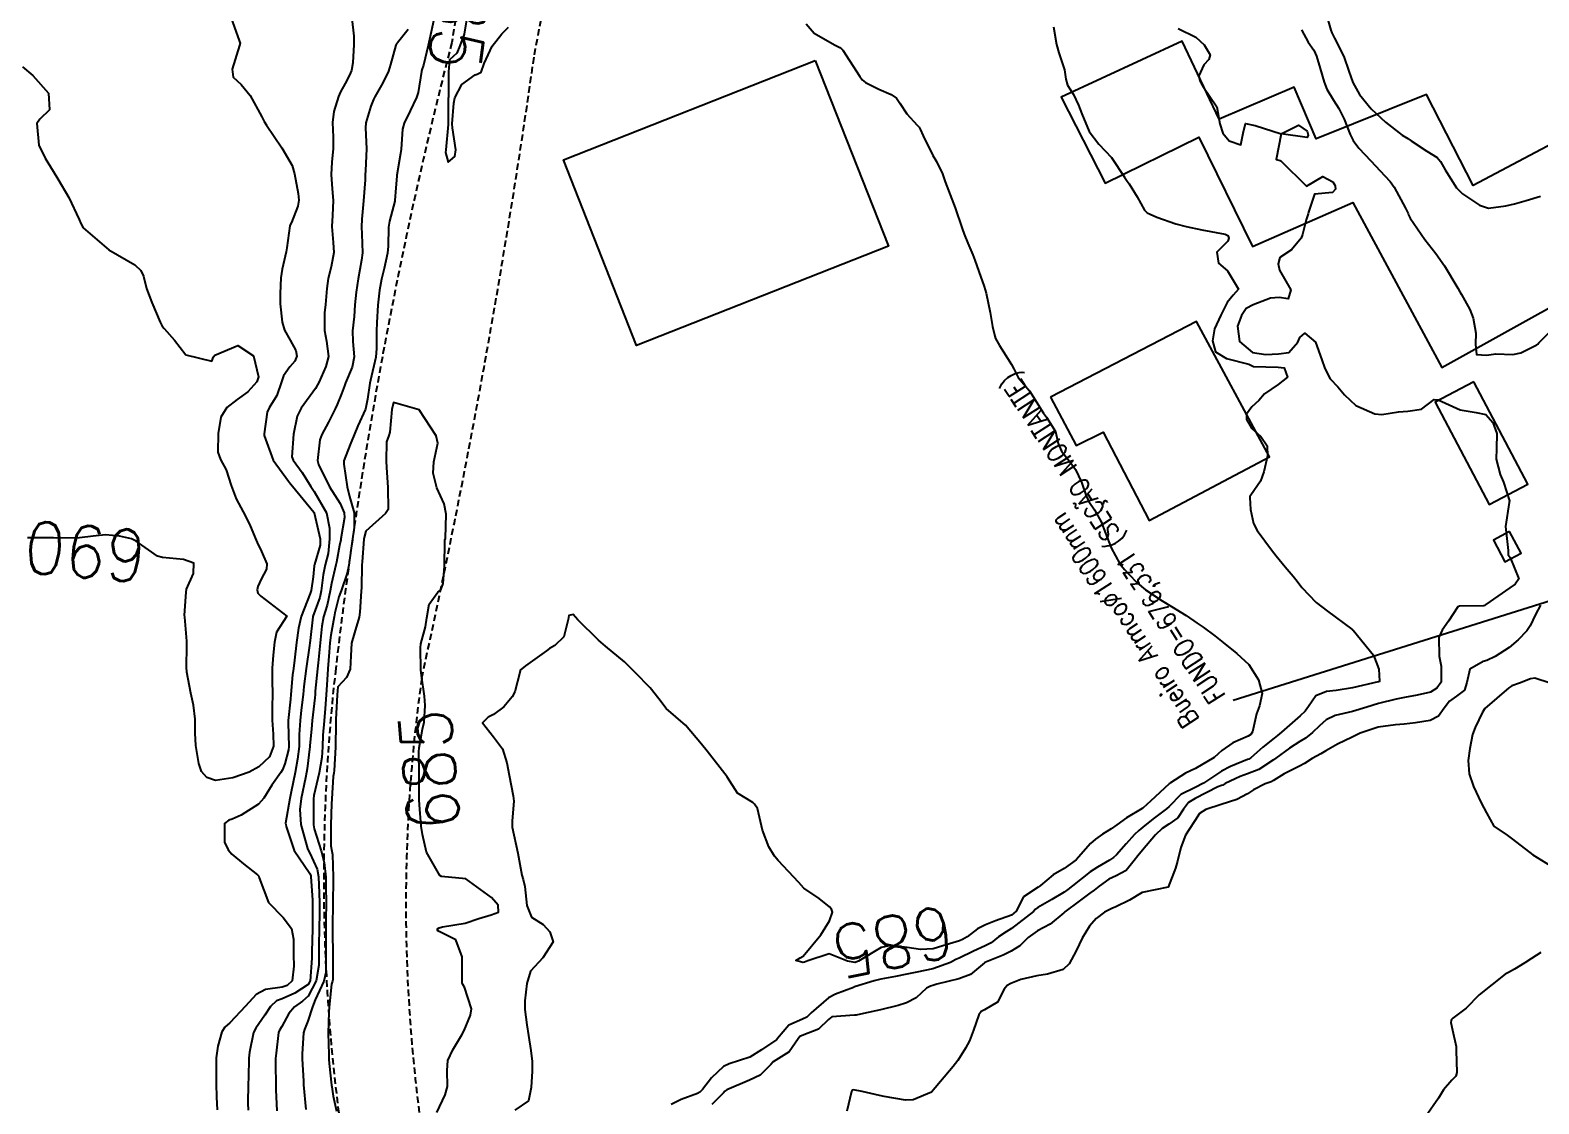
# Model space of a CAD drawing. Header units: metres. Extents: x 292545 to 299085, y 7450245 to 7463078.
# Drawn here: x 296326.8 to 296442.8, y 7454489.9 to 7454572.5 of the extents above; entities that cross this region are included whole.
import ezdxf
from ezdxf.enums import TextEntityAlignment as Align

# ---------------------------------------------------------------- set-up
doc = ezdxf.new("R2010")
doc.units = ezdxf.units.M
doc.linetypes.add('CONTINUO', pattern=[0])
doc.linetypes.add('DASHED', pattern=[0.75, 0.5, -0.25])
for name, color, linetype in [('Area Verde e Lazer', 94, 'Continuous'), ('Cotas', 45, 'Continuous'), ('Curvas de Nivel 1m', 11, 'Continuous'), ('Curvas de Nivel 5m', 15, 'Continuous'), ('Edificações', 30, 'Continuous'), ('TEXTO', 45, 'Continuous'), ('Vias Primárias', 230, 'Continuous'), ('Vias Secundárias', 230, 'DASHED')]:
    doc.layers.add(name, color=color, linetype=linetype)
doc.styles.add('ROMANS', font='romans', dxfattribs={"height": 0.2})
doc.styles.add('Style-STANDARD', font='STANDARD.shx')

msp = doc.modelspace()

# ---------------------------------------------------------------- linework, layer by layer
at = {"layer": 'Area Verde e Lazer', "elevation": 682.53}
msp.add_lwpolyline([(296424.81, 7454323.99), (296458.01, 7454417.08), (296481.15, 7454479.72), (296497.66, 7454525.8, -1), (296512.82, 7454520.37, 0.001416), (296446.05, 7454332.4, -0.011647), (296437.73, 7454310.41, -0.34013), (296434.95, 7454308.78, -0.34013)], format="xyb", dxfattribs=at)
at = {"layer": 'Curvas de Nivel 1m', "flags": 128}
for points, elevation in [([(296426.45, 7454573.8), (296426.82, 7454572.46), (296426.9, 7454572.26), (296427.1, 7454571.85), (296427.82, 7454570.45), (296428.2, 7454569.32), (296428.52, 7454568.45), (296429.04, 7454567.52), (296429.93, 7454566.43), (296431.02, 7454565.4), (296432.31, 7454564.4), (296432.74, 7454564.14), (296433, 7454563.97), (296434.2, 7454563.17), (296434.99, 7454562.67), (296435.26, 7454562.37), (296435.61, 7454561.73), (296436.48, 7454560.35), (296436.96, 7454559.9), (296438.25, 7454559.03), (296438.94, 7454558.78), (296440.28, 7454558.97), (296440.95, 7454559.13), (296441.85, 7454559.39), (296442.95, 7454559.72)], 681), ([(296342.26, 7454573.47), (296342.94, 7454571.6), (296342.97, 7454571.46), (296342.92, 7454571.3), (296342.38, 7454569.47), (296342.45, 7454568.86), (296343.05, 7454568.29), (296343.76, 7454567.45), (296344.65, 7454565.81), (296344.84, 7454565.44), (296345.01, 7454565.16), (296346.18, 7454563.43), (296346.97, 7454562.07), (296347.16, 7454561.42), (296347.45, 7454559.92), (296347.5, 7454559.41), (296347.41, 7454558.94), (296346.92, 7454557.68), (296346.83, 7454557.5), (296346.81, 7454557.42), (296346.57, 7454555.75), (296346.52, 7454555.42), (296346.22, 7454554.09), (296346.12, 7454553.43), (296346.06, 7454552.22), (296346.07, 7454551.43), (296346.22, 7454550.03), (296346.4, 7454549.42), (296346.82, 7454548.65), (296347.25, 7454547.85), (296347.33, 7454547.41), (296347.18, 7454547.03), (296346.79, 7454546.6), (296346.31, 7454545.89), (296346.16, 7454545.43), (296345.79, 7454544.4), (296345.2, 7454543.44), (296345.07, 7454543.11), (296344.84, 7454541.44), (296344.84, 7454541.32), (296345.51, 7454539.43), (296346.69, 7454537.8), (296346.86, 7454537.59), (296347, 7454537.42), (296348.65, 7454535.42), (296348.67, 7454535.39), (296348.68, 7454535.36), (296349.14, 7454533.38), (296349.12, 7454532.89), (296348.69, 7454531.39), (296348.68, 7454531.31), (296348.59, 7454530.44), (296348.44, 7454529.39), (296348.37, 7454529.18), (296347.68, 7454527.4), (296347.46, 7454526.5), (296347.32, 7454525.41), (296347.15, 7454524.04), (296347.07, 7454523.41), (296347.01, 7454522.91), (296346.88, 7454521.42), (296346.84, 7454521.06), (296346.67, 7454519.42), (296346.66, 7454519.22), (296346.73, 7454517.42), (296346.71, 7454517.15), (296346.42, 7454516.09), (296346.23, 7454515.61), (296346.1, 7454515.42), (296345.41, 7454514.43), (296344.79, 7454513.44), (296344.39, 7454512.97), (296343.05, 7454512.13), (296342.38, 7454511.83), (296342.11, 7454511.74), (296341.79, 7454511.48), (296341.78, 7454510.05), (296342.05, 7454509.47), (296342.34, 7454509.13), (296343.25, 7454508.38), (296344.32, 7454507.54), (296344.41, 7454507.44), (296344.45, 7454507.31), (296345.16, 7454505.43), (296346.29, 7454504.26), (296346.94, 7454503.41), (296347.09, 7454502.59), (296347.08, 7454501.41), (296347.12, 7454500.53), (296346.98, 7454499.41), (296346.6, 7454499.04), (296346.22, 7454498.92), (296344.92, 7454498.73), (296344.21, 7454498.35), (296343.4, 7454497.45), (296342.19, 7454496.17), (296341.81, 7454495.85), (296341.57, 7454495.48), (296341.26, 7454494.38), (296341.14, 7454493.48), (296341.13, 7454492.49), (296341.14, 7454491.48), (296341.16, 7454490.45), (296341.21, 7454489.48)], 689), ([(296351.57, 7454573.36), (296351.73, 7454572), (296351.71, 7454571.36), (296351.65, 7454569.95), (296351.54, 7454569.36), (296351.4, 7454569.02), (296351.05, 7454568.36), (296350.69, 7454567.72), (296350.53, 7454567.37), (296350.18, 7454566.22), (296350.09, 7454565.38), (296350.14, 7454564.24), (296350.13, 7454563.38), (296350.02, 7454562.33), (296349.99, 7454561.38), (296350.06, 7454560.27), (296350.13, 7454559.38), (296350.08, 7454558.22), (296350.03, 7454557.38), (296350.14, 7454556.14), (296350.18, 7454555.38), (296349.98, 7454554.28), (296349.75, 7454553.38), (296349.64, 7454552.61), (296349.54, 7454551.38), (296349.47, 7454550.75), (296349.47, 7454549.38), (296349.63, 7454548.56), (296349.77, 7454547.38), (296349.56, 7454546.62), (296349.02, 7454545.39), (296348.94, 7454545.21), (296348.77, 7454544.92), (296347.68, 7454543.41), (296347.37, 7454542.79), (296347.09, 7454541.41), (296346.96, 7454539.67), (296347.05, 7454539.41), (296347.75, 7454538.46), (296348.41, 7454537.39), (296348.68, 7454537), (296349.63, 7454535.38), (296349.84, 7454534.18), (296349.85, 7454533.38), (296349.74, 7454532.25), (296349.52, 7454531.38), (296349.37, 7454530.61), (296349.21, 7454529.38), (296349.1, 7454528.86), (296348.56, 7454527.41), (296348.56, 7454527.39), (296348.37, 7454525.56), (296348.35, 7454525.39), (296348.32, 7454525.18), (296348.06, 7454523.4), (296347.88, 7454522.02), (296347.82, 7454521.41), (296347.68, 7454520.21), (296347.59, 7454519.41), (296347.53, 7454518.33), (296347.51, 7454517.41), (296347.4, 7454516.44), (296347.2, 7454515.41), (296346.9, 7454513.92), (296346.81, 7454513.42), (296346.48, 7454511.53), (296346.49, 7454511.42), (296346.52, 7454511.27), (296347.13, 7454509.41), (296348.33, 7454507.64), (296348.41, 7454507.48), (296348.42, 7454507.4), (296348.54, 7454505.63), (296348.55, 7454505.4), (296348.55, 7454505.15), (296348.55, 7454503.4), (296348.5, 7454501.64), (296348.5, 7454501.4), (296348.5, 7454501.15), (296348.36, 7454499.4), (296348.22, 7454499.13), (296347.19, 7454498.44), (296346.21, 7454498.02), (296345.78, 7454497.85), (296345.31, 7454497.43), (296344.87, 7454496.76), (296344.19, 7454495.77), (296344.02, 7454495.44), (296343.7, 7454493.91), (296343.66, 7454493.45), (296343.62, 7454491.98), (296343.61, 7454491.46), (296343.58, 7454489.99), (296343.59, 7454489.46)], 688), ([(296355.9, 7454572.51), (296355.08, 7454571.5), (296355, 7454571.41), (296354.95, 7454571.32), (296354.55, 7454569.84), (296354.39, 7454569.33), (296353.96, 7454568.42), (296353.34, 7454567.34), (296353.23, 7454567.14), (296353.03, 7454566.63), (296352.65, 7454565.35), (296352.62, 7454564.96), (296352.69, 7454563.34), (296352.62, 7454561.69), (296352.6, 7454561.35), (296352.58, 7454560.97), (296352.47, 7454559.35), (296352.33, 7454557.94), (296352.31, 7454557.35), (296352.34, 7454556.78), (296352.38, 7454555.35), (296352.32, 7454554.79), (296352.05, 7454553.35), (296351.89, 7454552.33), (296351.81, 7454551.36), (296351.74, 7454550.46), (296351.61, 7454549.36), (296351.64, 7454548.54), (296351.74, 7454547.36), (296351.59, 7454546.56), (296351.09, 7454545.37), (296351, 7454545.14), (296350.76, 7454544.51), (296350.43, 7454543.7), (296350.28, 7454543.37), (296349.78, 7454542.33), (296349.26, 7454541.38), (296349.11, 7454540.99), (296348.94, 7454539.39), (296349.01, 7454539.08), (296349.86, 7454537.38), (296350.66, 7454536.09), (296350.98, 7454535.37), (296351, 7454535.01), (296350.72, 7454533.37), (296350.71, 7454533.29), (296350.63, 7454532.86), (296350.39, 7454531.59), (296350.34, 7454531.37), (296350.01, 7454529.95), (296349.91, 7454529.38), (296349.67, 7454528.28), (296349.4, 7454527.38), (296349.26, 7454526.67), (296349.13, 7454525.38), (296348.97, 7454523.85), (296348.93, 7454523.39), (296348.76, 7454521.66), (296348.74, 7454521.4), (296348.72, 7454521.16), (296348.52, 7454519.4), (296348.46, 7454518.75), (296348.35, 7454517.49), (296348.35, 7454517.4), (296348.13, 7454515.69), (296348.08, 7454515.4), (296348, 7454514.99), (296347.67, 7454513.41), (296347.56, 7454512.58), (296347.65, 7454511.41), (296348.17, 7454509.58), (296348.24, 7454509.4), (296348.34, 7454509.22), (296348.9, 7454507.97), (296349, 7454507.39), (296349.06, 7454506.14), (296349.07, 7454505.39), (296349.07, 7454504.61), (296349.06, 7454503.39), (296349.04, 7454502.16), (296349.03, 7454501.39), (296349.02, 7454500.6), (296348.82, 7454499.39), (296348.21, 7454498.23), (296347.78, 7454497.83), (296347.16, 7454497.41), (296346.73, 7454496.88), (296346.19, 7454495.9), (296346.01, 7454495.6), (296345.94, 7454495.42), (296345.74, 7454493.85), (296345.7, 7454493.43), (296345.69, 7454492.97), (296345.72, 7454491.43), (296345.73, 7454491.03), (296345.81, 7454489.42)], 687), ([(296357.86, 7454573.29), (296357.55, 7454571.76), (296357.44, 7454571.29), (296357.07, 7454569.79), (296356.95, 7454569.41), (296356.92, 7454569.3), (296356.66, 7454567.68), (296356.55, 7454567.3), (296356.05, 7454566.28), (296355.58, 7454565.31), (296355.47, 7454564.86), (296355.35, 7454563.32), (296355.31, 7454563), (296355.03, 7454561.32), (296355.03, 7454561.26), (296354.95, 7454560.36), (296354.88, 7454559.39), (296354.86, 7454559.32), (296354.46, 7454557.79), (296354.39, 7454557.33), (296354.37, 7454555.86), (296354.32, 7454555.33), (296354.05, 7454554.16), (296353.86, 7454553.33), (296353.7, 7454552.49), (296353.56, 7454551.34), (296353.48, 7454549.99), (296353.46, 7454549.34), (296353.46, 7454547.99), (296353.41, 7454547.34), (296353.01, 7454545.58), (296352.96, 7454545.35), (296352.76, 7454544.1), (296352.65, 7454543.46), (296352.61, 7454543.35), (296352.04, 7454542.05), (296351.75, 7454541.36), (296351.45, 7454540.63), (296350.96, 7454539.37), (296350.94, 7454539.12), (296351.21, 7454537.36), (296351.4, 7454536.63), (296351.74, 7454535.36), (296351.75, 7454534.25), (296351.63, 7454533.36), (296351.5, 7454532.48), (296351.34, 7454531.36), (296351.22, 7454530.74), (296350.74, 7454529.37), (296350.69, 7454529.26), (296350.58, 7454528.91), (296350.26, 7454527.68), (296350.2, 7454527.37), (296349.95, 7454525.97), (296349.88, 7454525.38), (296349.82, 7454524.67), (296349.73, 7454523.38), (296349.67, 7454522.54), (296349.59, 7454521.38), (296349.52, 7454520.34), (296349.43, 7454519.39), (296349.35, 7454518.29), (296349.32, 7454517.39), (296349.26, 7454516.56), (296349.06, 7454515.39), (296348.64, 7454513.65), (296348.61, 7454513.4), (296348.63, 7454511.65), (296348.63, 7454511.4), (296348.67, 7454511.09), (296349.21, 7454509.39), (296349.45, 7454508.5), (296349.57, 7454507.38), (296349.58, 7454506.65), (296349.59, 7454505.38), (296349.58, 7454504.09), (296349.57, 7454503.38), (296349.56, 7454502.68), (296349.56, 7454501.38), (296349.56, 7454500.05), (296349.41, 7454499.38), (296348.76, 7454497.94), (296348.54, 7454497.39), (296348.19, 7454496.29), (296347.92, 7454495.66), (296347.85, 7454495.4), (296347.76, 7454493.8), (296347.76, 7454493.4), (296347.84, 7454491.7), (296347.86, 7454491.4), (296348.02, 7454489.5)], 686), ([(296405.5, 7454572.72), (296405.73, 7454571.36), (296405.93, 7454570.72), (296406.35, 7454569.42), (296406.45, 7454568.71), (296406.58, 7454568.23), (296407.04, 7454567.53), (296407.44, 7454566.7), (296407.69, 7454566.03), (296408.25, 7454564.69), (296409, 7454563.72), (296409.96, 7454562.67), (296410.97, 7454561.18), (296411.17, 7454560.86), (296411.32, 7454560.65), (296411.94, 7454559.66), (296412.5, 7454558.64), (296412.72, 7454558.42), (296412.93, 7454558.32), (296413.45, 7454558.1), (296414.92, 7454557.58), (296415.71, 7454557.39), (296416.92, 7454557.13), (296418.7, 7454556.78), (296418.91, 7454556.7), (296418.97, 7454556.56), (296418.99, 7454556.49), (296418.91, 7454556.26), (296418.07, 7454555.4), (296418.2, 7454554.57), (296418.88, 7454553.98), (296419.74, 7454552.55), (296419.33, 7454552.09), (296418.85, 7454551.53), (296418.38, 7454550.57), (296417.89, 7454549.51), (296417.73, 7454548.58), (296417.97, 7454547.74), (296418.8, 7454547.24), (296420.52, 7454546.81), (296420.79, 7454546.66), (296420.88, 7454546.63), (296422.79, 7454546.58), (296423.25, 7454546.51), (296423.49, 7454545.8), (296422.78, 7454545.23), (296421.74, 7454544.53), (296421.29, 7454544.01), (296420.76, 7454543.51), (296420.34, 7454542.95), (296420.34, 7454542.54), (296420.74, 7454541.88), (296421.44, 7454541.24), (296421.92, 7454540.52), (296421.95, 7454539.76), (296421.68, 7454538.53), (296421.42, 7454537.8), (296420.68, 7454536.73), (296420.6, 7454536.62), (296420.59, 7454536.54), (296420.66, 7454535.63), (296420.89, 7454534.54), (296421.16, 7454534.02), (296422.26, 7454532.52), (296422.62, 7454532.07), (296423.32, 7454531.22), (296423.94, 7454530.5), (296424.23, 7454530.12), (296424.59, 7454529.63), (296425.7, 7454528.48), (296426.57, 7454527.81), (296428.44, 7454526.44), (296428.5, 7454526.39), (296428.55, 7454526.35), (296430.11, 7454524.42), (296430.52, 7454523.35), (296430.58, 7454522.42), (296430.53, 7454522.39), (296430.5, 7454522.38), (296430.46, 7454522.37), (296428.5, 7454521.93), (296427.24, 7454521.72), (296426.49, 7454521.63), (296425.67, 7454521.3), (296425.11, 7454520.48), (296424.85, 7454520.12), (296424.48, 7454519.77), (296423.04, 7454518.51), (296422.72, 7454518.26), (296422.46, 7454518.06), (296421.6, 7454517.37), (296420.67, 7454516.54), (296420.53, 7454516.44), (296420.43, 7454516.4), (296419.11, 7454515.87), (296418.42, 7454515.51), (296417.04, 7454514.58), (296416.41, 7454514.27), (296415.3, 7454513.71), (296414.39, 7454512.81), (296414.19, 7454512.61), (296413.16, 7454511.85), (296412.37, 7454511.21), (296412.06, 7454510.95), (296411.74, 7454510.65), (296411.09, 7454509.92), (296410.35, 7454509.09), (296410.12, 7454508.88), (296409.8, 7454508.67), (296408.88, 7454508.13), (296408.33, 7454507.77), (296406.96, 7454506.7), (296406.61, 7454506.42), (296406.32, 7454506.22), (296405.37, 7454505.66), (296404.3, 7454505.04), (296404.13, 7454504.9), (296403.96, 7454504.73), (296402.28, 7454503.41), (296401.88, 7454503.16), (296401.29, 7454502.77), (296400.72, 7454502.32), (296400.26, 7454502.09), (296399.37, 7454501.68), (296398.25, 7454501.15), (296398.01, 7454501.04), (296397.58, 7454500.81), (296396.24, 7454500.31), (296395.01, 7454500.07), (296394.23, 7454499.91), (296393.37, 7454499.72), (296392.23, 7454499.52), (296391.71, 7454499.4), (296390.22, 7454498.94), (296390.19, 7454498.93), (296390.12, 7454498.9), (296388.76, 7454498.37), (296388.21, 7454498.09), (296386.89, 7454496.94), (296386.54, 7454496.6), (296386.2, 7454496.45), (296385.15, 7454496), (296384.29, 7454494.97), (296384.24, 7454494.9), (296384.17, 7454494.85), (296383.06, 7454494.09), (296382.16, 7454493.54), (296380.58, 7454493.01), (296380.15, 7454492.81), (296379.22, 7454491.95), (296378.52, 7454491.04), (296378.33, 7454490.84), (296378.13, 7454490.73), (296376.89, 7454490.29), (296376.12, 7454489.89)], 684), ([(296415.1, 7454572.61), (296416.45, 7454571.94), (296417.09, 7454571.35), (296417.54, 7454570.58), (296417.45, 7454570.21), (296417.07, 7454569.81), (296416.68, 7454568.97), (296416.75, 7454568.58), (296416.86, 7454568.39), (296417.05, 7454568.1), (296418.06, 7454566.57), (296418.3, 7454565.28), (296418.53, 7454564.56), (296419, 7454563.97), (296419.9, 7454563.65), (296420.1, 7454564.55), (296420.27, 7454565.29), (296421.01, 7454565.13), (296423, 7454564.51), (296424.35, 7454565.16), (296425.01, 7454564.71), (296425.07, 7454564.49), (296425.08, 7454564.41), (296425, 7454564.23), (296423, 7454564.51), (296422.63, 7454562.52), (296422.93, 7454562.46), (296422.98, 7454562.43), (296424.96, 7454560.49), (296426.22, 7454561.23), (296426.97, 7454560.82), (296427.1, 7454560.6), (296427.15, 7454560.47), (296427.18, 7454560.24), (296426.96, 7454559.99), (296425.58, 7454559.86), (296425.11, 7454558.49), (296425.08, 7454558.34), (296424.93, 7454557.89), (296424.64, 7454556.77), (296424.54, 7454556.49), (296423.81, 7454555.59), (296422.9, 7454555), (296422.77, 7454554.51), (296422.89, 7454554.03), (296423.75, 7454552.5), (296423.55, 7454551.81), (296422.86, 7454551.92), (296422.2, 7454551.86), (296420.85, 7454551.37), (296420.32, 7454551.07), (296419.97, 7454550.55), (296419.65, 7454549.73), (296419.81, 7454548.55), (296420.8, 7454547.7), (296421.83, 7454547.55), (296422.8, 7454547.58), (296423.61, 7454547.69), (296424.3, 7454548.5), (296424.45, 7454548.86), (296424.82, 7454549.19), (296425.66, 7454548.48), (296426.14, 7454547.13), (296426.37, 7454546.47), (296426.78, 7454545.68), (296427.37, 7454545.06), (296427.89, 7454544.45), (296428.76, 7454543.62), (296430.2, 7454542.98), (296430.75, 7454542.94), (296432.02, 7454543.14), (296432.75, 7454543.19), (296433.8, 7454543.35), (296434.77, 7454544.07), (296435.07, 7454544.06), (296436.76, 7454543.29), (296438.01, 7454543.08), (296438.75, 7454542.94), (296439.29, 7454542.31), (296439.58, 7454541.46), (296439.55, 7454540.31), (296439.53, 7454539.49), (296439.85, 7454538.31), (296440.1, 7454537.72), (296440.55, 7454536.3), (296440.54, 7454536.17), (296440.26, 7454534.31), (296440.45, 7454532.48), (296440.45, 7454532.3), (296440.46, 7454532.14), (296440.62, 7454531.95), (296441.28, 7454530.29), (296440.99, 7454529.9), (296440.6, 7454529.61), (296438.74, 7454528.33), (296438.66, 7454528.26), (296438.58, 7454528.22), (296436.72, 7454528.21), (296436.58, 7454528.15), (296435.87, 7454527.05), (296435.38, 7454526.36), (296435.13, 7454525.78), (296435.15, 7454524.36), (296435.3, 7454523.58), (296435.3, 7454522.36), (296434.97, 7454521.89), (296434.5, 7454521.58), (296433.46, 7454521.35), (296432.49, 7454521.19), (296431.85, 7454521.05), (296430.49, 7454520.72), (296429.59, 7454520.43), (296428.48, 7454520.1), (296427.15, 7454519.79), (296426.47, 7454519.47), (296425.95, 7454519), (296425.41, 7454518.48), (296424.88, 7454518.06), (296424.45, 7454517.8), (296423.66, 7454517.29), (296422.61, 7454516.52), (296422.43, 7454516.38), (296421.3, 7454515.65), (296420.42, 7454515.32), (296419.85, 7454515.11), (296418.7, 7454514.56), (296418.52, 7454514.45), (296418.41, 7454514.41), (296418.15, 7454514.3), (296416.4, 7454513.41), (296415.89, 7454513.1), (296415.49, 7454512.6), (296415.06, 7454511.92), (296414.38, 7454511.44), (296413.87, 7454511.12), (296413.36, 7454510.63), (296412.35, 7454509.44), (296411.98, 7454509.01), (296411.72, 7454508.65), (296411.1, 7454507.89), (296410.33, 7454507.48), (296409.77, 7454507.22), (296409.01, 7454506.67), (296408.64, 7454506.36), (296408.31, 7454506.13), (296407.48, 7454505.52), (296406.38, 7454504.71), (296406.29, 7454504.63), (296405.25, 7454503.76), (296404.28, 7454503.24), (296403.57, 7454502.74), (296402.91, 7454502.1), (296402.26, 7454501.68), (296401.65, 7454501.37), (296400.24, 7454500.81), (296400.23, 7454500.8), (296400.2, 7454500.78), (296399.13, 7454499.89), (296398.23, 7454499.55), (296396.54, 7454499.14), (296396.23, 7454499.05), (296396.06, 7454499), (296395.75, 7454498.83), (296394.96, 7454498.1), (296394.21, 7454497.71), (296393.56, 7454497.51), (296392.21, 7454497.16), (296390.91, 7454496.89), (296390.33, 7454496.77), (296390.2, 7454496.75), (296388.47, 7454496.64), (296388.2, 7454496.42), (296387.44, 7454495.68), (296386.18, 7454495.19), (296386.01, 7454495.12), (296385.88, 7454494.95), (296385.19, 7454493.93), (296384.16, 7454493.29), (296383.96, 7454493.17), (296383.77, 7454492.97), (296382.97, 7454492.16), (296382.14, 7454491.77), (296380.39, 7454491.02), (296380.24, 7454490.91), (296380.13, 7454490.79), (296379.25, 7454489.9)], 683), ([(296424.57, 7454572.5), (296425.09, 7454571.56), (296425.52, 7454570.92), (296425.72, 7454570.48), (296426.01, 7454569.53), (296426.32, 7454568.47), (296426.52, 7454567.94), (296427.04, 7454567.09), (296427.43, 7454566.46), (296427.84, 7454565.63), (296428.32, 7454564.45), (296428.55, 7454564), (296428.99, 7454563.41), (296429.91, 7454562.43), (296430.97, 7454561.28), (296431.39, 7454560.83), (296431.7, 7454560.41), (296432.56, 7454558.78), (296432.76, 7454558.39), (296432.81, 7454558.27), (296432.93, 7454558.01), (296434.06, 7454556.38), (296434.9, 7454555.3), (296435.56, 7454554.36), (296436.58, 7454552.64), (296436.75, 7454552.35), (296436.86, 7454552.15), (296437.52, 7454551.01), (296437.78, 7454550.34), (296437.97, 7454549.19), (296437.95, 7454548.33), (296438.02, 7454547.55), (296438.8, 7454547.5), (296439.52, 7454547.59), (296440.81, 7454547.53), (296441.44, 7454547.66), (296442.66, 7454548.28), (296442.75, 7454548.34), (296442.82, 7454548.43), (296443.74, 7454549.36)], 682), ([(296442.94, 7454528.27), (296442.57, 7454527.55), (296442.16, 7454526.68), (296441.89, 7454526.29), (296441.24, 7454525.6), (296440.54, 7454525.01), (296439.46, 7454524.32), (296438.82, 7454524.03), (296438.53, 7454523.95), (296437.5, 7454523.36), (296437.28, 7454522.34), (296437.11, 7454521.74), (296436.49, 7454521.28), (296435.95, 7454520.9), (296435.53, 7454520.36), (296435.11, 7454519.73), (296434.47, 7454519.41), (296433.33, 7454519.24), (296432.47, 7454519.14), (296431.79, 7454519.08), (296430.47, 7454518.9), (296429.07, 7454518.44), (296428.67, 7454518.23), (296428.46, 7454518.13), (296427.34, 7454517.58), (296426.44, 7454517.07), (296426.06, 7454516.85), (296425.38, 7454516.48), (296424.8, 7454516.11), (296424.43, 7454515.9), (296423.23, 7454515.32), (296422.42, 7454514.79), (296422.24, 7454514.7), (296421.77, 7454514.53), (296420.87, 7454514.08), (296420.41, 7454513.78), (296419.61, 7454513.34), (296418.4, 7454512.95), (296417.23, 7454512.58), (296416.72, 7454512.25), (296416.38, 7454511.71), (296415.94, 7454511.02), (296415.65, 7454510.6), (296415.3, 7454509.65), (296415.04, 7454508.6), (296414.88, 7454508.06), (296414.31, 7454506.61), (296412.32, 7454506.18), (296411.35, 7454505.6), (296410.3, 7454505.1), (296410, 7454504.96), (296409.43, 7454504.67), (296408.78, 7454504.19), (296408.28, 7454503.61), (296407.71, 7454502.69), (296407.24, 7454501.71), (296406.7, 7454500.7), (296406.24, 7454500.28), (296405.05, 7454499.91), (296404.23, 7454499.79), (296402.99, 7454499.51), (296402.23, 7454499.2), (296401.95, 7454499.03), (296401.72, 7454498.76), (296401.21, 7454497.77), (296400.21, 7454497.16), (296399.95, 7454497.03), (296399.76, 7454496.78), (296399.37, 7454495.61), (296399.04, 7454494.79), (296398.74, 7454494.22), (296398.16, 7454493.28), (296397.8, 7454492.81), (296396.13, 7454490.83), (296394.71, 7454490.25), (296394.12, 7454490.24), (296392.48, 7454490.52), (296392.13, 7454490.58), (296390.8, 7454490.89), (296390.13, 7454491.02), (296390.03, 7454491), (296389.98, 7454490.9), (296389.63, 7454489.38)], 682), ([(296443.7, 7454522.27), (296442.51, 7454522.66), (296442.18, 7454522.61), (296441.32, 7454522.29), (296440.73, 7454522.07), (296440.5, 7454521.92), (296438.67, 7454520.33), (296438.48, 7454520.06), (296437.93, 7454518.87), (296437.73, 7454518.34), (296437.52, 7454517.26), (296437.39, 7454516.34), (296437.46, 7454515.3), (296437.79, 7454514.34), (296438.39, 7454513.07), (296438.79, 7454512.32), (296439.36, 7454511.3), (296440.37, 7454510.59), (296440.79, 7454510.3), (296442.35, 7454509.09), (296443.68, 7454508.27)], 681), ([(296442.96, 7454501.58), (296442.26, 7454501.12), (296441.75, 7454500.78), (296440.95, 7454500.29), (296440.48, 7454500.05), (296440.24, 7454499.9), (296438.22, 7454498.33), (296437.24, 7454497.3), (296436.2, 7454496.52), (296436.11, 7454496.43), (296436.08, 7454496.35), (296436.04, 7454496.2), (296436.19, 7454495.6), (296436.45, 7454494.35), (296436.47, 7454494.04), (296436.52, 7454492.35), (296436.44, 7454492.06), (296436.14, 7454491.76), (296435.48, 7454491.01), (296435.1, 7454490.37), (296434.11, 7454488.94)], 681)]:
    msp.add_lwpolyline(points, dxfattribs=dict(at, elevation=elevation))
at = {"layer": 'Curvas de Nivel 5m', "flags": 128}
for points, elevation in [([(296360.37, 7454573.26), (296360.2, 7454572.15), (296359.87, 7454571.26), (296359.65, 7454570.69), (296359.07, 7454570.18), (296358.99, 7454569.27), (296358.99, 7454567.32), (296358.98, 7454567.27), (296358.97, 7454567.21), (296358.98, 7454565.27), (296358.97, 7454565.23), (296358.79, 7454563.27), (296358.78, 7454563.07), (296358.97, 7454562.33), (296359.48, 7454562.76), (296359.56, 7454563.26), (296359.31, 7454564.97), (296359.29, 7454565.27), (296359.42, 7454566.87), (296359.49, 7454567.27), (296360.02, 7454568.29), (296361.06, 7454569.03), (296361.21, 7454569.09), (296361.51, 7454569.24), (296361.73, 7454569.9), (296362.35, 7454571.23), (296363.09, 7454572.19), (296363.61, 7454572.7)], 685), ([(296386.49, 7454572.95), (296387.1, 7454572.24), (296388.67, 7454571.34), (296389.09, 7454571.13), (296389.21, 7454571.04), (296389.31, 7454570.92), (296389.83, 7454570.15), (296390.63, 7454568.9), (296390.81, 7454568.65), (296391.05, 7454568.46), (296392.09, 7454567.93), (296393.04, 7454567.53), (296393.43, 7454567.25), (296393.69, 7454566.86), (296394.22, 7454566.04), (296395.02, 7454565.18), (296395.17, 7454565.01), (296395.27, 7454564.85), (296395.49, 7454564.35), (296396.24, 7454562.83), (296396.52, 7454562.37), (296396.97, 7454561.43), (296397.18, 7454560.82), (296397.31, 7454560.47), (296397.96, 7454558.81), (296398.49, 7454557.23), (296398.63, 7454556.8), (296398.91, 7454556.11), (296399.31, 7454555.21), (296399.46, 7454554.79), (296399.76, 7454553.91), (296400.17, 7454552.78), (296400.33, 7454552.25), (296400.64, 7454550.78), (296400.83, 7454549.69), (296401, 7454548.95), (296401.06, 7454548.78), (296401.36, 7454548.23), (296402.29, 7454546.76), (296402.46, 7454546.43), (296402.78, 7454545.78), (296403.66, 7454544.74), (296404.75, 7454543.04), (296404.97, 7454542.73), (296405.65, 7454541.63), (296405.87, 7454540.71), (296406.11, 7454540.1), (296406.71, 7454539.36), (296407.19, 7454538.7), (296407.65, 7454537.72), (296408.03, 7454536.69), (296408.23, 7454536.25), (296408.66, 7454535.61), (296409.18, 7454534.67), (296409.51, 7454533.8), (296409.93, 7454532.67), (296410.61, 7454531.44), (296410.96, 7454531.01), (296411.3, 7454530.65), (296411.94, 7454529.98), (296412.59, 7454529.44), (296413.85, 7454528.62), (296414.58, 7454528.18), (296415.7, 7454527.47), (296416.56, 7454526.89), (296417.01, 7454526.58), (296417.9, 7454525.92), (296418.54, 7454525.4), (296419.61, 7454524.55), (296420.52, 7454523.71), (296421.27, 7454522.53), (296421.55, 7454521.48), (296421.34, 7454520.53), (296421.1, 7454519.91), (296420.81, 7454518.54), (296420.67, 7454518.33), (296420.46, 7454518.2), (296419.3, 7454517.7), (296418.44, 7454517.1), (296418.16, 7454516.84), (296417.86, 7454516.57), (296416.42, 7454515.72), (296415.65, 7454515.36), (296414.51, 7454514.61), (296414.45, 7454514.57), (296414.41, 7454514.55), (296412.96, 7454513.2), (296412.39, 7454512.69), (296412.37, 7454512.66), (296412.33, 7454512.64), (296411.11, 7454511.93), (296410.37, 7454511.38), (296409.94, 7454511.09), (296409.27, 7454510.67), (296408.73, 7454510.3), (296408.36, 7454509.95), (296407.25, 7454508.7), (296406.34, 7454508.03), (296405.49, 7454507.55), (296404.51, 7454506.73), (296404.4, 7454506.65), (296404.32, 7454506.61), (296403.2, 7454505.86), (296402.63, 7454504.75), (296402.29, 7454504.44), (296401.05, 7454504.01), (296400.28, 7454503.71), (296399.67, 7454503.39), (296398.86, 7454502.79), (296398.5, 7454502.57), (296398.27, 7454502.48), (296397, 7454502.08), (296396.26, 7454501.85), (296395.28, 7454501.82), (296394.26, 7454501.96), (296393, 7454502.12), (296392.26, 7454501.97), (296390.51, 7454500.9), (296390.32, 7454500.83), (296390.25, 7454500.82), (296389.68, 7454500.91), (296388.26, 7454501.48), (296386.63, 7454500.94), (296386.36, 7454500.84), (296386.25, 7454500.81), (296385.7, 7454500.96), (296386.04, 7454501.16), (296386.26, 7454501.3), (296387.62, 7454502.93), (296388.28, 7454504.02), (296388.52, 7454504.68), (296388.45, 7454504.92), (296388.3, 7454505.1), (296387.5, 7454505.73), (296386.32, 7454506.52), (296385.92, 7454506.95), (296384.34, 7454508.64), (296384.06, 7454508.97), (296383.63, 7454509.7), (296383.14, 7454510.98), (296382.74, 7454512.64), (296382.52, 7454512.99), (296382.39, 7454513.1), (296381.22, 7454513.82), (296380.45, 7454515.02), (296380.41, 7454515.08), (296378.88, 7454517.04), (296378.45, 7454517.58), (296377.22, 7454519.05), (296376.47, 7454519.69), (296375.72, 7454520.32), (296375.17, 7454521.08), (296374.5, 7454521.92), (296373.35, 7454523.1), (296372.52, 7454523.92), (296371.07, 7454525.12), (296370.54, 7454525.59), (296368.94, 7454527.15), (296368.76, 7454527.36), (296368.57, 7454527.55), (296368.26, 7454527.47), (296368.2, 7454527.16), (296367.87, 7454525.84), (296367.17, 7454525.17), (296366.77, 7454524.94), (296366.53, 7454524.76), (296364.92, 7454523.61), (296364.51, 7454523.29), (296364.5, 7454523.21), (296364.1, 7454521.61), (296363.89, 7454521.22), (296363.24, 7454520.46), (296362.47, 7454519.88), (296362.04, 7454519.66), (296361.61, 7454519.24), (296362.45, 7454518.16), (296363.15, 7454517.22), (296363.49, 7454516.16), (296363.66, 7454515.22), (296363.98, 7454513.63), (296364.02, 7454513.21), (296363.89, 7454511.7), (296363.89, 7454511.21), (296364.34, 7454509.21), (296364.64, 7454507.52), (296364.75, 7454507.2), (296364.86, 7454506.66), (296365.03, 7454505.2), (296365.38, 7454504.29), (296366.28, 7454503.74), (296366.79, 7454503.17), (296367.05, 7454502.39), (296366.25, 7454501.18), (296365.29, 7454500.14), (296365.03, 7454499.2), (296364.87, 7454497.86), (296364.87, 7454497.2), (296365.01, 7454496.02), (296365.14, 7454495.2), (296365.32, 7454494.04), (296365.42, 7454493.19), (296365.42, 7454492.46), (296365.35, 7454491.19), (296365.14, 7454490.17), (296364.11, 7454489.45)], 685), ([(296326.25, 7454569.66), (296327.05, 7454568.99), (296328.24, 7454567.64), (296328.32, 7454566.34), (296327.58, 7454565.64), (296327.36, 7454565.3), (296327.5, 7454563.64), (296327.99, 7454562.62), (296328.61, 7454561.63), (296328.96, 7454561.05), (296329.8, 7454559.62), (296330.61, 7454557.93), (296330.74, 7454557.61), (296330.92, 7454557.28), (296332.89, 7454555.58), (296334.88, 7454554.42), (296335.34, 7454554.01), (296335.54, 7454553.55), (296335.79, 7454552.62), (296336.18, 7454551.55), (296336.83, 7454550.02), (296336.99, 7454549.71), (296337.13, 7454549.54), (296337.94, 7454548.65), (296338.8, 7454547.51), (296340.8, 7454547.02), (296340.94, 7454547.35), (296341.03, 7454547.49), (296342.81, 7454548.24), (296344.01, 7454547.45), (296344.4, 7454545.82), (296344.26, 7454545.45), (296343.56, 7454544.66), (296342.76, 7454544.07), (296341.97, 7454543.47), (296341.5, 7454542.72), (296341.3, 7454541.48), (296341.27, 7454540.04), (296341.47, 7454539.48), (296341.9, 7454538.68), (296342.28, 7454537.47), (296342.67, 7454536.45), (296343.22, 7454535.46), (296343.7, 7454534.51), (296344.13, 7454533.45), (296344.28, 7454533.09), (296344.62, 7454532.4), (296345.04, 7454531.44), (296345, 7454531.05), (296344.6, 7454530.28), (296344.33, 7454529.7), (296344.28, 7454529.44), (296344.34, 7454529.2), (296344.58, 7454528.96), (296346.56, 7454527.42), (296345.78, 7454526.19), (296345.62, 7454525.43), (296345.52, 7454524.44), (296345.44, 7454523.43), (296345.44, 7454522.49), (296345.47, 7454521.43), (296345.44, 7454520.47), (296345.43, 7454519.43), (296345.53, 7454518.35), (296345.55, 7454517.43), (296345.24, 7454516.62), (296344.42, 7454515.85), (296343.67, 7454515.45), (296342.42, 7454514.99), (296341.08, 7454514.81), (296340.42, 7454515.02), (296340, 7454515.49), (296339.81, 7454516.11), (296339.58, 7454517.5), (296339.52, 7454518.43), (296339.53, 7454519.5), (296339.39, 7454520.59), (296339.2, 7454521.5), (296338.89, 7454523.12), (296338.86, 7454523.51), (296338.89, 7454525.15), (296338.89, 7454525.51), (296338.72, 7454527.35), (296338.71, 7454527.51), (296338.82, 7454529.27), (296338.86, 7454529.51), (296339.39, 7454530.71), (296339.43, 7454531.5), (296338.62, 7454531.78), (296337.02, 7454531.93), (296336.62, 7454532.05), (296334.99, 7454533.2), (296334.63, 7454533.36), (296333.7, 7454533.57), (296332.63, 7454533.67), (296331.68, 7454533.59), (296330.63, 7454533.46), (296328.83, 7454533.43), (296328.63, 7454533.44), (296328.45, 7454533.45), (296326.63, 7454533.44)], 690), ([(296358.1, 7454489.28), (296358.75, 7454490.65), (296358.93, 7454491.27), (296358.9, 7454492.52), (296358.95, 7454493.27), (296359.34, 7454494.1), (296360.03, 7454495.25), (296360.19, 7454495.58), (296360.69, 7454496.75), (296360.77, 7454497.24), (296360.22, 7454498.91), (296360.1, 7454499.13), (296360.06, 7454499.25), (296360.04, 7454499.43), (296360.05, 7454501.25), (296359.57, 7454502.56), (296358.27, 7454503.18), (296358.16, 7454503.28), (296358.16, 7454503.4), (296358.28, 7454503.47), (296358.54, 7454503.54), (296360.28, 7454503.84), (296361.34, 7454504.18), (296362.29, 7454504.48), (296362.84, 7454504.67), (296362.81, 7454505.22), (296362.3, 7454505.81), (296360.32, 7454507.25), (296358.45, 7454507.41), (296358.33, 7454507.5), (296357.3, 7454509.29), (296357.01, 7454510.65), (296356.9, 7454511.29), (296356.76, 7454512.93), (296356.75, 7454513.3), (296356.74, 7454514.97), (296356.74, 7454515.3), (296356.73, 7454517), (296356.75, 7454517.3), (296357, 7454518.75), (296357.12, 7454519.29), (296357.21, 7454520.57), (296357.15, 7454521.29), (296356.93, 7454522.87), (296356.88, 7454523.3), (296356.84, 7454524.99), (296356.88, 7454525.3), (296357.22, 7454526.62), (296357.34, 7454527.29), (296357.51, 7454528.36), (296358.19, 7454529.28), (296358.42, 7454529.45), (296358.59, 7454529.95), (296358.7, 7454531.28), (296358.71, 7454533.2), (296358.72, 7454533.28), (296358.77, 7454533.41), (296358.81, 7454535.28), (296358.66, 7454536.07), (296358.1, 7454537.29), (296357.82, 7454538.41), (296357.87, 7454539.28), (296358.17, 7454540.73), (296358.06, 7454541.28), (296356.75, 7454543.3), (296354.76, 7454543.86), (296354.64, 7454543.32), (296354.48, 7454541.58), (296354.4, 7454541.32), (296354.23, 7454540.84), (296354.2, 7454539.33), (296354.22, 7454538.85), (296354.33, 7454537.33), (296354.36, 7454535.62), (296354.15, 7454535.33), (296352.64, 7454533.95), (296352.51, 7454533.48), (296352.49, 7454533.35), (296352.35, 7454531.61), (296352.33, 7454531.35), (296352.3, 7454529.64), (296352.29, 7454529.35), (296352.19, 7454527.74), (296352.13, 7454527.35), (296351.76, 7454526.15), (296351.55, 7454525.36), (296351.5, 7454524.38), (296351.44, 7454523.36), (296351.16, 7454522.71), (296350.5, 7454521.99), (296350.44, 7454521.37), (296350.34, 7454519.49), (296350.34, 7454519.37), (296350.33, 7454519.24), (296350.31, 7454517.37), (296350.22, 7454515.57), (296350.19, 7454515.37), (296350.14, 7454515.11), (296350.03, 7454513.38), (296350.01, 7454513), (296349.96, 7454511.38), (296349.95, 7454509.78), (296350.04, 7454509.37), (296350.08, 7454509.12), (296350.12, 7454507.37), (296350.12, 7454507.17), (296350.11, 7454505.37), (296350.08, 7454503.57), (296350.08, 7454503.37), (296350.08, 7454503.18), (296350.1, 7454501.37), (296350.1, 7454499.5), (296350.07, 7454499.37), (296350, 7454499.15), (296349.83, 7454497.38), (296349.8, 7454496.98), (296349.75, 7454495.38), (296349.8, 7454493.74), (296349.81, 7454493.38), (296349.83, 7454493.05), (296350, 7454491.37), (296350.02, 7454491.26), (296350.12, 7454490.54), (296350.38, 7454489.37)], 685)]:
    msp.add_lwpolyline(points, dxfattribs=dict(at, elevation=elevation))
at = {"layer": 'Edificações'}
for points in [[(296451.29, 7454544.08), (296453.38, 7454538.04), (296474.15, 7454549.61), (296467.75, 7454561.76), (296459.66, 7454557.84), (296458.52, 7454559.88), (296453.38, 7454557.57), (296448.7, 7454566.31), (296437.77, 7454560.53), (296434.18, 7454567.52), (296425.7, 7454564.11), (296424.01, 7454568.09), (296418.23, 7454565.64), (296415.4, 7454571.63), (296406.09, 7454567.32), (296409.49, 7454560.7), (296416.67, 7454564.25), (296420.8, 7454555.84), (296428.52, 7454559.22), (296435.35, 7454546.54), (296450.63, 7454555.03), (296455.01, 7454545.98)], [(296387.19, 7454570.14), (296392.82, 7454555.87), (296373.45, 7454548.24), (296367.83, 7454562.51)], [(296405.27, 7454544.25), (296407.26, 7454540.55), (296409.32, 7454541.56), (296412.85, 7454534.79), (296422.12, 7454539.68), (296416.5, 7454550.08)], [(296437.81, 7454545.43), (296434.86, 7454543.87), (296439.01, 7454536.01), (296441.97, 7454537.57)], [(296440.57, 7454533.94), (296439.32, 7454533.28), (296440.21, 7454531.6), (296441.46, 7454532.26)]]:
    msp.add_lwpolyline(points, close=True, dxfattribs=at)
at = {"layer": 'TEXTO', "linetype": 'CONTINUO'}
msp.add_polyline3d([(296419.32, 7454520.98, 0), (296511.42, 7454549.89, 0)], dxfattribs=at)
at = {"layer": 'Vias Primárias', "elevation": 682.53}
msp.add_lwpolyline([(296424.63, 7454324.06), (296457.82, 7454417.15), (296480.96, 7454479.79), (296497.48, 7454525.87, -1), (296513.01, 7454520.3, 0.001416), (296446.24, 7454332.33, -0.011647), (296437.92, 7454310.34, -0.34013), (296434.92, 7454308.58, -8.876355)], format="xyb", dxfattribs=at)
at = {"layer": 'Vias Secundárias', "elevation": 682.71}
for points in [[(296385.73, 7454384.89), (296361.32, 7454468.33, -0.110632), (296356.94, 7454522.67, 0.019159), (296365.6, 7454570.58, 0.00504), (296377.09, 7454633.65, 0.04179), (296384.01, 7454697.32, 0.057583), (296373.87, 7454749.95, 0.035805)], [(296374.52, 7454401.88), (296355.23, 7454467.07, -0.100893), (296350.33, 7454523.41, -0.034449), (296359.25, 7454571.52, -0.022584), (296372.4, 7454634.94, 0.05763), (296377.75, 7454697.21, 0.035581), (296368.21, 7454747.99, 70.823921)]]:
    msp.add_lwpolyline(points, format="xyb", dxfattribs=at)

# ---------------------------------------------------------------- texts
at = {"layer": 'Cotas', "style": 'Style-STANDARD'}
for s, rotation, p in [('685', 262.5362, (296359.99, 7454574.1, 685)), ('690', 174.9597, (296331.1, 7454532.38, 690)), ('685', 94.7359, (296357.53, 7454515.6, 685)), ('685', 191.0423, (296393.2, 7454502.4, 685))]:
    msp.add_text(s, height=4, rotation=rotation, dxfattribs=at).set_placement(p, align=Align.MIDDLE_CENTER)
at = {"layer": 'TEXTO', "style": 'ROMANS', "width": 0.8}
for s, p in [('FUNDO=676,331 (SEÇÃO MONTANTE)', (296418.79, 7454521.35)), ('Bueiro ArmcoØ1600mm', (296416.76, 7454519.5))]:
    msp.add_text(s, height=1.5, rotation=122.9912, dxfattribs=at).set_placement(p)

doc.saveas('drawing.dxf')
